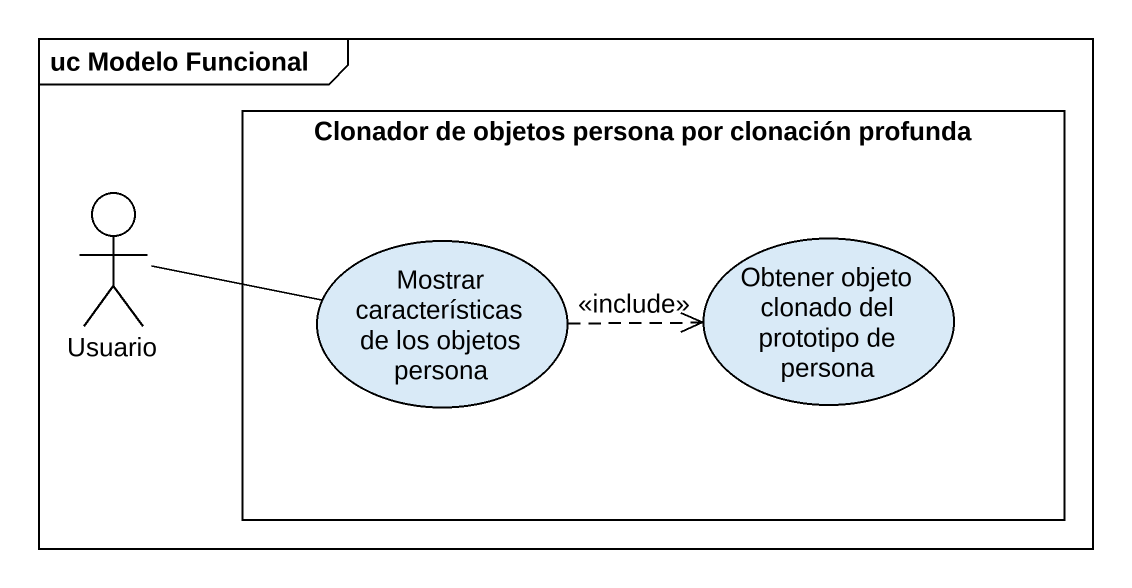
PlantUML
@startuml
mainframe uc Modelo Funcional
actor Usuario
rectangle "Clonador de objetos persona por clonación profunda" as Clonador_de_objetos_persona {
  usecase "Mostrar características de los objetos persona" as Mostrar_características_de
  usecase "Obtener objeto clonado del prototipo de persona" as Obtener_objeto_clonado_del
}
Usuario -right- Mostrar_características_de
Mostrar_características_de .right.> Obtener_objeto_clonado_del : <<include>>
@enduml
